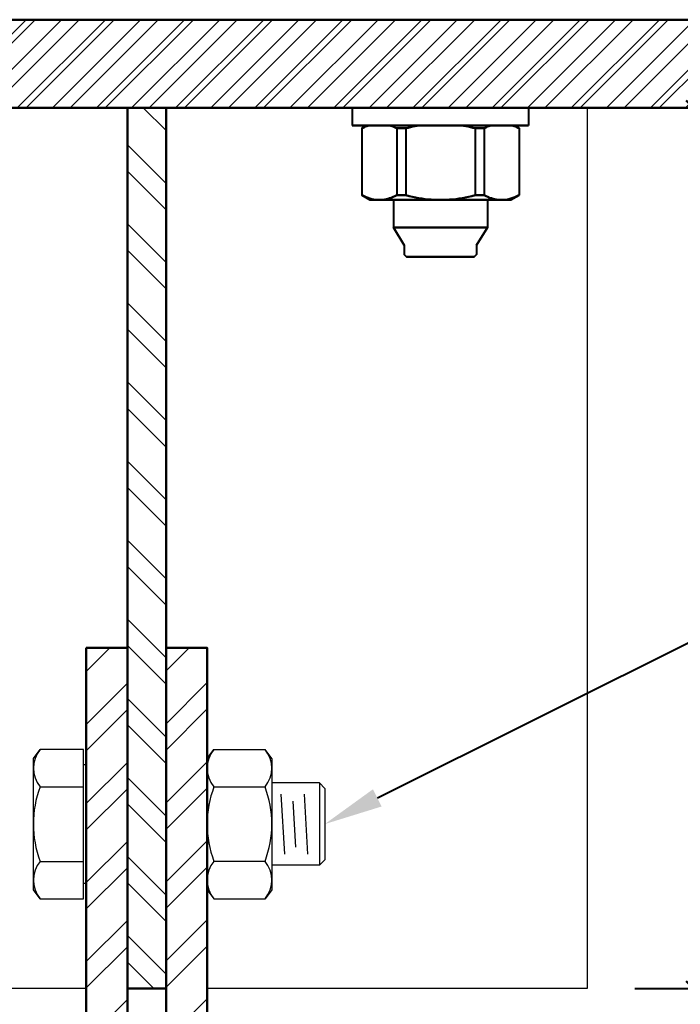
# Model space of a CAD drawing. Header units: millimetres. Extents: x 1415 to 3549, y 2194 to 4677.
# Drawn here: x 1797.3447 to 1797.4572, y 2313.1534 to 2313.3211 of the extents above; entities that cross this region are included whole.
import ezdxf
from ezdxf import colors
from ezdxf.entities.mleader import LeaderData, LeaderLine
from ezdxf.math import Vec2, Vec3

# ---------------------------------------------------------------- set-up
doc = ezdxf.new("R2010")
doc.units = ezdxf.units.MM
doc.linetypes.add('phl_thick', pattern=[0])
doc.layers.get('0').update_dxf_attribs({"plot": 0})
for name, color, linetype, lineweight in [('bulloni', 170, 'Continuous', 15), ('Layer3', 7, 'Continuous', 15), ('Layer4', 7, 'Continuous', 15), ('quote', 252, 'Continuous', 5), ('Setti', 5, 'Continuous', 30), ('sezionato particolari', 7, 'Continuous', 30)]:
    doc.layers.add(name, color=color, linetype=linetype, lineweight=lineweight)
doc.layers.add('projection', color=7, linetype='Continuous')
doc.styles.get("Standard").update_dxf_attribs({"font": 'arial.ttf'})
doc.dimstyles.new('quote acciaio', dxfattribs={"dimtxt": 0.01, "dimasz": 0.0025, "dimexe": 0, "dimexo": 0, "dimgap": 0.005, "dimtad": 2, "dimdec": 0, "dimlfac": 1000, "dimzin": 0, "dimdsep": 46, "dimtxsty": 'Standard', "dimblk": 'ARCHTICK', "dimcen": 0, "dimclre": 252, "dimadec": 0, "dimazin": 0, "dimtfac": 1, "dimtdec": 0, "dimtofl": 0, "dimtmove": 0, "dimatfit": 3, "dimfxl": 0.01, "dimfxlon": 1, "dimtolj": 1, "dimtzin": 0, "dimarcsym": 0})

# ---------------------------------------------------------------- blocks, each defined once
blk = doc.blocks.new('testa M-14')
at = {"layer": 'bulloni'}
blk.add_line((1771.516102168035, 2322.787570170659), (1771.508712201368, 2322.787570170659), dxfattribs=at)
blk.add_lwpolyline([(1771.516102168037, 2322.800271876576, -0.1813457193843382), (1771.516102168034, 2322.78757017066, -0.3626914393052196), (1771.516102168035, 2322.781219317698), (1771.517253868035, 2322.782737690286), (1771.517253868035, 2322.805104356954), (1771.516102168035, 2322.806622729543, -0.3626914393052196), (1771.516102168034, 2322.80027187658), (1771.508712201368, 2322.800271876582)], format="xyb", dxfattribs=at)
for points in [[(1771.516102168035, 2322.781219317698), (1771.508712201368, 2322.781219317698), (1771.508712201368, 2322.806622729543), (1771.516102168035, 2322.806622729543)], [(1771.508712201368, 2322.783837690287), (1771.508253868035, 2322.783837690287), (1771.508253868035, 2322.804004356953)], [(1771.508253868035, 2322.804004356953), (1771.508712201368, 2322.804004356953)], [(1771.508253868035, 2322.80142102362), (1771.508253868035, 2322.786421023619)]]:
    blk.add_lwpolyline(points, dxfattribs=at)
blk = doc.blocks.new('_ArchTick')
at = {"color": 0, "linetype": 'ByBlock', "const_width": 0.15}
blk.add_lwpolyline([(-0.5, -0.5), (0.5, 0.5)], dxfattribs=at)
blk = doc.blocks.new('*D1360')
at = {"layer": 'Defpoints', "color": 0, "transparency": 16777216}
for p in [(1797.291355961101, 2313.306052851617), (1797.459426004314, 2313.306052851617), (1797.291355961101, 2313.15605285161)]:
    blk.add_point(p, dxfattribs=at)
at = {"layer": 'quote', "color": 252, "lineweight": -2, "transparency": 16777216}
for p, q in [((1797.449426004314, 2313.306052851617), (1797.459426004314, 2313.306052851617)), ((1797.449426004314, 2313.15605285161), (1797.459426004314, 2313.15605285161))]:
    blk.add_line(p, q, dxfattribs=at)
at = {"layer": 'quote', "color": 0, "linetype": 'Continuous', "lineweight": -2, "transparency": 16777216}
blk.add_line((1797.459426004314, 2313.15605285161), (1797.459426004314, 2313.306052851617), dxfattribs=at)
at = {"layer": 'quote', "color": 0, "lineweight": -2, "transparency": 16777216, "xscale": 0.0025, "yscale": 0.0025, "zscale": 0.0025}
for p, rotation in [((1797.459426004314, 2313.306052851617), 90), ((1797.459426004314, 2313.15605285161), 270)]:
    blk.add_blockref('_ArchTick', p, dxfattribs=dict(at, rotation=rotation))
at = {"layer": 'quote', "color": 0, "transparency": 16777216, "insert": (1797.469531734192, 2313.231052851613), "char_height": 0.01, "attachment_point": 5, "rotation": 90}
blk.add_mtext('\\A1;150', dxfattribs=at)

msp = doc.modelspace()

# ---------------------------------------------------------------- hatches: boundary and pattern name
at = {"layer": 'quote', "transparency": 33554687}
h = msp.add_hatch(dxfattribs=at)
h.set_pattern_fill('ANSI32', color=256, scale=0.001)
h.set_pattern_definition([(45, (6.210779454208478, -0.345204885140447), (-0.006735192090801866, 0.006735192090801866), []), (45, (6.215269584208478, -0.345204885140447), (-0.006735192090801866, 0.006735192090801866), [])])
h.paths.add_polyline_path([(1797.395183045886, 2313.306052851616), (1797.395186218611, 2313.321052851616), (1797.466355961107, 2313.321052851617), (1797.466355961107, 2313.306052851617)])
h.paths.add_polyline_path([(1797.395186218611, 2313.321052851616), (1797.395183045886, 2313.306052851616), (1797.266355961107, 2313.306052851616), (1797.266355961107, 2313.321052851616)])
h = msp.add_hatch(dxfattribs=at)
h.set_pattern_fill('ANSI32', color=256, scale=0.001, angle=-1.272221872585407e-14)
h.set_pattern_definition([(44.99999999999999, (8.198402924828315, -0.345204885138628), (-0.006735192090801865, 0.006735192090801867), []), (44.99999999999999, (8.20289305482811, -0.345204885138628), (-0.006735192090801865, 0.006735192090801867), [])])
h.paths.add_polyline_path([(1797.337528876328, 2313.306052851616), (1797.337525703603, 2313.321052851616), (1797.266355961107, 2313.321052851616), (1797.266355961107, 2313.306052851616)])
h.paths.add_polyline_path([(1797.337525703603, 2313.321052851616), (1797.337528876328, 2313.306052851616), (1797.466355961107, 2313.306052851616), (1797.466355961107, 2313.321052851616)])
h = msp.add_hatch(dxfattribs=at)
h.set_pattern_fill('ANSI32', color=256, scale=0.001, angle=-90.00000000000001)
h.set_pattern_definition([(314.9999999999999, (8.198402924828315, -0.345204885138628), (0.006735192090801868, 0.006735192090801864), []), (314.9999999999999, (8.198402924828315, -0.34969501513865), (0.006735192090801868, 0.006735192090801864), [])])
h.paths.add_polyline_path([(1797.369648467258, 2313.057531575364), (1797.363063454941, 2313.057531575364), (1797.363063454941, 2313.152052851612), (1797.369648467258, 2313.152052851612)])
h.paths.add_polyline_path([(1797.369648467258, 2313.306052851616), (1797.363063454941, 2313.306052851616), (1797.363063454941, 2313.156052851612), (1797.369648467258, 2313.156052851612)])
h = msp.add_hatch(dxfattribs=at)
h.set_pattern_fill('ANSI32', color=256, scale=0.001, angle=-2.544443745170813e-14)
h.set_pattern_definition([(44.99999999999994, (8.198402924828315, -0.345204885138628), (-0.006735192090801864, 0.006735192090801869), []), (44.99999999999994, (8.20289305482811, -0.345204885138628), (-0.006735192090801864, 0.006735192090801869), [])])
h.paths.add_polyline_path([(1797.376648467258, 2313.214086184945), (1797.369648467258, 2313.214086184945), (1797.369648467258, 2313.094019518278), (1797.376648467258, 2313.094019518279)])
h.paths.add_polyline_path([(1797.356063454942, 2313.093991426345), (1797.363063454941, 2313.093991426345), (1797.363063454941, 2313.152024759679), (1797.363063454941, 2313.214058093012), (1797.356063454942, 2313.214058093012)])

# ---------------------------------------------------------------- linework, layer by layer
at = {"layer": 'bulloni'}
for p, q in [((1797.376648467258, 2313.195236184945), (1797.377800167259, 2313.196754557533)), ((1797.377800167259, 2313.196754557533), (1797.386496767258, 2313.196754557533)), ((1797.387648467259, 2313.195236184945), (1797.386496767258, 2313.196754557533)), ((1797.387648467259, 2313.195236184945), (1797.387648467259, 2313.172869518278)), ((1797.395752911677, 2313.191052851611), (1797.387648467259, 2313.191052851611)), ((1797.395752911677, 2313.191052851611), (1797.396669578343, 2313.190136184945)), ((1797.395752911677, 2313.191052851611), (1797.395752911677, 2313.177052851611)), ((1797.377800167259, 2313.190403704572), (1797.386496767258, 2313.190403704572)), ((1797.389843267605, 2313.178945708754), (1797.389271976332, 2313.189159994468)), ((1797.393771839033, 2313.178945708754), (1797.39320054776, 2313.189159994468)), ((1797.396669578343, 2313.190136184945), (1797.396669578343, 2313.177969518278)), ((1797.391741635096, 2313.180124280183), (1797.39130218027, 2313.18798142304)), ((1797.386496767258, 2313.17770199865), (1797.377800167259, 2313.17770199865)), ((1797.396669578343, 2313.177969518278), (1797.395752911677, 2313.177052851611)), ((1797.395752911677, 2313.177052851611), (1797.387648467259, 2313.177052851611)), ((1797.376648467258, 2313.172869518278), (1797.377800167259, 2313.171351145689)), ((1797.387648467259, 2313.172869518278), (1797.386496767258, 2313.171351145689)), ((1797.377800167259, 2313.171351145689), (1797.386496767258, 2313.171351145689))]:
    msp.add_line(p, q, dxfattribs=at)
for centre, radius, start, end in [((1797.381601904015, 2313.193579131053), 0.004953436755810692, 140.1294504376066, 219.8705495623933), ((1797.382695030502, 2313.193579131053), 0.004953436755810826, 320.1294504376067, 39.87054956239336), ((1797.394734664281, 2313.184052851611), 0.01808619702323973, 159.4427191372617, 200.5572808627383), ((1797.369562270235, 2313.184052851611), 0.01808619702323973, 339.4427191372616, 20.55728086273835), ((1797.381601904015, 2313.17452657217), 0.004953436755810692, 140.1294504376066, 219.8705495623933), ((1797.382695030502, 2313.17452657217), 0.004953436755810826, 320.1294504376067, 39.87054956239336)]:
    msp.add_arc(centre, radius, start, end, dxfattribs=at)
at = {"layer": 'Layer3'}
msp.add_line((1797.266355961107, 2313.321052851616), (1797.466355961107, 2313.321052851616), dxfattribs=at)
at = {"layer": 'Layer4'}
for points in [[(1797.356063454942, 2313.156052851612), (1797.2913559611, 2313.156052851609), (1797.2913559611, 2313.306052851616)], [(1797.441355961099, 2313.306052851616), (1797.441355961099, 2313.156052851616), (1797.376648467258, 2313.156052851612)]]:
    msp.add_lwpolyline(points, dxfattribs=at)
at = {"layer": 'projection', "color": 7, "linetype": 'phl_thick'}
for p, q in [((1797.431355961107, 2313.306052851617), (1797.401355961107, 2313.306052851616)), ((1797.401355961107, 2313.306052851616), (1797.401355961107, 2313.303052851616)), ((1797.401355961107, 2313.306052851616), (1797.431355961107, 2313.306052851616)), ((1797.401355961107, 2313.306052851616), (1797.401355961107, 2313.303052851616)), ((1797.431355961107, 2313.306052851617), (1797.431355961107, 2313.303052851617)), ((1797.431355961107, 2313.306052851616), (1797.431355961107, 2313.303052851616)), ((1797.431355961107, 2313.303052851617), (1797.401355961107, 2313.303052851616)), ((1797.401355961107, 2313.303052851616), (1797.431355961107, 2313.303052851616)), ((1797.403836346107, 2313.303052851617), (1797.402980961107, 2313.302558994617)), ((1797.402980961107, 2313.302558994616), (1797.403836346106, 2313.303052851616)), ((1797.404178946107, 2313.303052851617), (1797.403990146107, 2313.302987702617)), ((1797.404178946107, 2313.303052851617), (1797.403990146107, 2313.302987702617)), ((1797.403990146107, 2313.302987702617), (1797.404178946107, 2313.303052851616)), ((1797.403990146107, 2313.302987702617), (1797.404178946107, 2313.303052851616)), ((1797.407937166107, 2313.302987702617), (1797.407748367107, 2313.303052851617)), ((1797.407937166107, 2313.302987702617), (1797.407748367107, 2313.303052851617)), ((1797.407748367107, 2313.303052851616), (1797.407937166107, 2313.302987702617)), ((1797.407748367107, 2313.303052851616), (1797.407937166107, 2313.302987702617)), ((1797.412786540107, 2313.303052851617), (1797.412408940107, 2313.302987702617)), ((1797.412786540107, 2313.303052851617), (1797.412408940107, 2313.302987702617)), ((1797.412408940107, 2313.302987702617), (1797.412786540106, 2313.303052851616)), ((1797.412408940107, 2313.302987702617), (1797.412786540106, 2313.303052851616)), ((1797.420302982107, 2313.302987702617), (1797.419925382107, 2313.303052851617)), ((1797.420302982107, 2313.302987702617), (1797.419925382107, 2313.303052851617)), ((1797.419925382107, 2313.303052851616), (1797.420302982107, 2313.302987702617)), ((1797.419925382107, 2313.303052851616), (1797.420302982107, 2313.302987702617)), ((1797.424963555107, 2313.303052851617), (1797.424774756107, 2313.302987702617)), ((1797.424963555107, 2313.303052851617), (1797.424774756107, 2313.302987702617)), ((1797.424774756107, 2313.302987702617), (1797.424963555106, 2313.303052851616)), ((1797.424774756107, 2313.302987702617), (1797.424963555106, 2313.303052851616)), ((1797.428721776107, 2313.302987702617), (1797.428532976107, 2313.303052851617)), ((1797.428721776107, 2313.302987702617), (1797.428532976107, 2313.303052851617)), ((1797.428532976106, 2313.303052851616), (1797.428721776107, 2313.302987702617)), ((1797.428532976106, 2313.303052851616), (1797.428721776107, 2313.302987702617)), ((1797.429730961107, 2313.302558994617), (1797.428875576107, 2313.303052851617)), ((1797.428875576107, 2313.303052851616), (1797.429730961107, 2313.302558994616)), ((1797.403010242107, 2313.302558994617), (1797.402980961107, 2313.302558994617)), ((1797.403010242107, 2313.302558994617), (1797.402980961107, 2313.302558994617)), ((1797.402980961107, 2313.302558994617), (1797.402980961107, 2313.291146708616)), ((1797.402980961107, 2313.302558994616), (1797.403010242107, 2313.302558994616)), ((1797.402980961107, 2313.302558994616), (1797.403010242107, 2313.302558994616)), ((1797.402980961107, 2313.302558994616), (1797.402980961107, 2313.291146708616)), ((1797.403211948107, 2313.302658990617), (1797.403010242107, 2313.302558994617)), ((1797.403211948107, 2313.302658990617), (1797.403010242107, 2313.302558994617)), ((1797.403010242107, 2313.302558994616), (1797.403211948107, 2313.302658990616)), ((1797.403010242107, 2313.302558994616), (1797.403211948107, 2313.302658990616)), ((1797.403410500107, 2313.302751680616), (1797.403211948107, 2313.302658990617)), ((1797.403410500107, 2313.302751680616), (1797.403211948107, 2313.302658990617)), ((1797.403211948107, 2313.302658990616), (1797.403410500107, 2313.302751680616)), ((1797.403211948107, 2313.302658990616), (1797.403410500107, 2313.302751680616)), ((1797.403606195107, 2313.302837254616), (1797.403410500107, 2313.302751680616)), ((1797.403606195107, 2313.302837254616), (1797.403410500107, 2313.302751680616)), ((1797.403410500107, 2313.302751680616), (1797.403606195107, 2313.302837254616)), ((1797.403410500107, 2313.302751680616), (1797.403606195107, 2313.302837254616)), ((1797.403799318107, 2313.302915879617), (1797.403606195107, 2313.302837254616)), ((1797.403799318107, 2313.302915879617), (1797.403606195107, 2313.302837254616)), ((1797.403606195107, 2313.302837254616), (1797.403799318107, 2313.302915879616)), ((1797.403606195107, 2313.302837254616), (1797.403799318107, 2313.302915879616)), ((1797.403990146107, 2313.302987702617), (1797.403799318107, 2313.302915879617)), ((1797.403990146107, 2313.302987702617), (1797.403799318107, 2313.302915879617)), ((1797.403799318107, 2313.302915879616), (1797.403990146107, 2313.302987702617)), ((1797.403799318107, 2313.302915879616), (1797.403990146107, 2313.302987702617)), ((1797.408127995107, 2313.302915879617), (1797.407937166107, 2313.302987702617)), ((1797.408127995107, 2313.302915879617), (1797.407937166107, 2313.302987702617)), ((1797.407937166107, 2313.302987702617), (1797.408127995106, 2313.302915879616)), ((1797.407937166107, 2313.302987702617), (1797.408127995106, 2313.302915879616)), ((1797.408321118107, 2313.302837254616), (1797.408127995107, 2313.302915879617)), ((1797.408321118107, 2313.302837254616), (1797.408127995107, 2313.302915879617)), ((1797.408127995106, 2313.302915879616), (1797.408321118106, 2313.302837254616)), ((1797.408127995106, 2313.302915879616), (1797.408321118106, 2313.302837254616)), ((1797.408516812107, 2313.302751680616), (1797.408321118107, 2313.302837254616)), ((1797.408516812107, 2313.302751680616), (1797.408321118107, 2313.302837254616)), ((1797.408321118106, 2313.302837254616), (1797.408516812107, 2313.302751680616)), ((1797.408321118106, 2313.302837254616), (1797.408516812107, 2313.302751680616)), ((1797.408715365107, 2313.302658990617), (1797.408516812107, 2313.302751680616)), ((1797.408715365107, 2313.302658990617), (1797.408516812107, 2313.302751680616)), ((1797.408516812107, 2313.302751680616), (1797.408715365107, 2313.302658990616)), ((1797.408516812107, 2313.302751680616), (1797.408715365107, 2313.302658990616)), ((1797.408917071107, 2313.302558994617), (1797.408715365107, 2313.302658990617)), ((1797.408917071107, 2313.302558994617), (1797.408715365107, 2313.302658990617)), ((1797.408715365107, 2313.302658990616), (1797.408917071107, 2313.302558994616)), ((1797.408715365107, 2313.302658990616), (1797.408917071107, 2313.302558994616)), ((1797.410449132107, 2313.302558994617), (1797.408917071107, 2313.302558994617)), ((1797.410449132107, 2313.302558994617), (1797.408917071107, 2313.302558994617)), ((1797.408917071107, 2313.302558994617), (1797.408917071107, 2313.291146708616)), ((1797.408917071107, 2313.302558994617), (1797.408917071107, 2313.291146708616)), ((1797.408917071107, 2313.302558994616), (1797.410449132106, 2313.302558994616)), ((1797.408917071107, 2313.302558994616), (1797.410449132106, 2313.302558994616)), ((1797.408917071107, 2313.302558994616), (1797.408917071107, 2313.291146708616)), ((1797.408917071107, 2313.302558994616), (1797.408917071107, 2313.291146708616)), ((1797.410852544107, 2313.302658990617), (1797.410449132107, 2313.302558994617)), ((1797.410852544107, 2313.302658990617), (1797.410449132107, 2313.302558994617)), ((1797.410449132106, 2313.302558994616), (1797.410852544107, 2313.302658990616)), ((1797.410449132106, 2313.302558994616), (1797.410852544107, 2313.302658990616)), ((1797.410449132107, 2313.302558994617), (1797.410449132107, 2313.291146708616)), ((1797.410449132107, 2313.302558994617), (1797.410449132107, 2313.291146708616)), ((1797.410449132106, 2313.302558994616), (1797.410449132106, 2313.291146708616)), ((1797.410449132106, 2313.302558994616), (1797.410449132106, 2313.291146708616)), ((1797.411249649107, 2313.302751680616), (1797.410852544107, 2313.302658990617)), ((1797.411249649107, 2313.302751680616), (1797.410852544107, 2313.302658990617)), ((1797.410852544107, 2313.302658990616), (1797.411249649107, 2313.302751680616)), ((1797.410852544107, 2313.302658990616), (1797.411249649107, 2313.302751680616)), ((1797.411641039107, 2313.302837254616), (1797.411249649107, 2313.302751680616)), ((1797.411641039107, 2313.302837254616), (1797.411249649107, 2313.302751680616)), ((1797.411249649107, 2313.302751680616), (1797.411641039107, 2313.302837254616)), ((1797.411249649107, 2313.302751680616), (1797.411641039107, 2313.302837254616)), ((1797.412027285107, 2313.302915879617), (1797.411641039107, 2313.302837254616)), ((1797.412027285107, 2313.302915879617), (1797.411641039107, 2313.302837254616)), ((1797.411641039107, 2313.302837254616), (1797.412027285106, 2313.302915879616)), ((1797.411641039107, 2313.302837254616), (1797.412027285106, 2313.302915879616)), ((1797.412408940107, 2313.302987702617), (1797.412027285107, 2313.302915879617)), ((1797.412408940107, 2313.302987702617), (1797.412027285107, 2313.302915879617)), ((1797.412027285106, 2313.302915879616), (1797.412408940107, 2313.302987702617)), ((1797.412027285106, 2313.302915879616), (1797.412408940107, 2313.302987702617)), ((1797.420684637107, 2313.302915879617), (1797.420302982107, 2313.302987702617)), ((1797.420684637107, 2313.302915879617), (1797.420302982107, 2313.302987702617)), ((1797.420302982107, 2313.302987702617), (1797.420684637107, 2313.302915879616)), ((1797.420302982107, 2313.302987702617), (1797.420684637107, 2313.302915879616)), ((1797.421070883107, 2313.302837254616), (1797.420684637107, 2313.302915879617)), ((1797.421070883107, 2313.302837254616), (1797.420684637107, 2313.302915879617)), ((1797.420684637107, 2313.302915879616), (1797.421070883106, 2313.302837254616)), ((1797.420684637107, 2313.302915879616), (1797.421070883106, 2313.302837254616)), ((1797.421462273107, 2313.302751680616), (1797.421070883107, 2313.302837254616)), ((1797.421462273107, 2313.302751680616), (1797.421070883107, 2313.302837254616)), ((1797.421070883106, 2313.302837254616), (1797.421462273106, 2313.302751680616)), ((1797.421070883106, 2313.302837254616), (1797.421462273106, 2313.302751680616)), ((1797.421859378107, 2313.302658990617), (1797.421462273107, 2313.302751680616)), ((1797.421859378107, 2313.302658990617), (1797.421462273107, 2313.302751680616)), ((1797.421462273106, 2313.302751680616), (1797.421859378107, 2313.302658990616)), ((1797.421462273106, 2313.302751680616), (1797.421859378107, 2313.302658990616)), ((1797.422262790107, 2313.302558994617), (1797.421859378107, 2313.302658990617)), ((1797.422262790107, 2313.302558994617), (1797.421859378107, 2313.302658990617)), ((1797.421859378107, 2313.302658990616), (1797.422262790107, 2313.302558994616)), ((1797.421859378107, 2313.302658990616), (1797.422262790107, 2313.302558994616)), ((1797.423794851107, 2313.302558994617), (1797.422262790107, 2313.302558994617)), ((1797.423794851107, 2313.302558994617), (1797.422262790107, 2313.302558994617)), ((1797.422262790107, 2313.302558994617), (1797.422262790107, 2313.291146708616)), ((1797.422262790107, 2313.302558994617), (1797.422262790107, 2313.291146708616)), ((1797.422262790107, 2313.302558994616), (1797.423794851107, 2313.302558994616)), ((1797.422262790107, 2313.302558994616), (1797.423794851107, 2313.302558994616)), ((1797.422262790107, 2313.302558994616), (1797.422262790107, 2313.291146708616)), ((1797.422262790107, 2313.302558994616), (1797.422262790107, 2313.291146708616)), ((1797.423996557107, 2313.302658990617), (1797.423794851107, 2313.302558994617)), ((1797.423996557107, 2313.302658990617), (1797.423794851107, 2313.302558994617)), ((1797.423794851107, 2313.302558994616), (1797.423996557106, 2313.302658990616)), ((1797.423794851107, 2313.302558994616), (1797.423996557106, 2313.302658990616)), ((1797.423794851107, 2313.302558994617), (1797.423794851107, 2313.291146708616)), ((1797.423794851107, 2313.302558994617), (1797.423794851107, 2313.291146708616)), ((1797.423794851107, 2313.302558994616), (1797.423794851107, 2313.291146708616)), ((1797.423794851107, 2313.302558994616), (1797.423794851107, 2313.291146708616)), ((1797.424195110107, 2313.302751680616), (1797.423996557107, 2313.302658990617)), ((1797.424195110107, 2313.302751680616), (1797.423996557107, 2313.302658990617)), ((1797.423996557106, 2313.302658990616), (1797.424195110107, 2313.302751680616)), ((1797.423996557106, 2313.302658990616), (1797.424195110107, 2313.302751680616)), ((1797.424390804107, 2313.302837254616), (1797.424195110107, 2313.302751680616)), ((1797.424390804107, 2313.302837254616), (1797.424195110107, 2313.302751680616)), ((1797.424195110107, 2313.302751680616), (1797.424390804107, 2313.302837254616)), ((1797.424195110107, 2313.302751680616), (1797.424390804107, 2313.302837254616)), ((1797.424583927107, 2313.302915879617), (1797.424390804107, 2313.302837254616)), ((1797.424583927107, 2313.302915879617), (1797.424390804107, 2313.302837254616)), ((1797.424390804107, 2313.302837254616), (1797.424583927107, 2313.302915879616)), ((1797.424390804107, 2313.302837254616), (1797.424583927107, 2313.302915879616)), ((1797.424774756107, 2313.302987702617), (1797.424583927107, 2313.302915879617)), ((1797.424774756107, 2313.302987702617), (1797.424583927107, 2313.302915879617)), ((1797.424583927107, 2313.302915879616), (1797.424774756107, 2313.302987702617)), ((1797.424583927107, 2313.302915879616), (1797.424774756107, 2313.302987702617)), ((1797.428912604107, 2313.302915879617), (1797.428721776107, 2313.302987702617)), ((1797.428912604107, 2313.302915879617), (1797.428721776107, 2313.302987702617)), ((1797.428721776107, 2313.302987702617), (1797.428912604107, 2313.302915879616)), ((1797.428721776107, 2313.302987702617), (1797.428912604107, 2313.302915879616)), ((1797.429105727107, 2313.302837254616), (1797.428912604107, 2313.302915879617)), ((1797.429105727107, 2313.302837254616), (1797.428912604107, 2313.302915879617)), ((1797.428912604107, 2313.302915879616), (1797.429105727107, 2313.302837254616)), ((1797.428912604107, 2313.302915879616), (1797.429105727107, 2313.302837254616)), ((1797.429301422107, 2313.302751680616), (1797.429105727107, 2313.302837254616)), ((1797.429301422107, 2313.302751680616), (1797.429105727107, 2313.302837254616)), ((1797.429105727107, 2313.302837254616), (1797.429301422107, 2313.302751680616)), ((1797.429105727107, 2313.302837254616), (1797.429301422107, 2313.302751680616)), ((1797.429499974107, 2313.302658990617), (1797.429301422107, 2313.302751680616)), ((1797.429499974107, 2313.302658990617), (1797.429301422107, 2313.302751680616)), ((1797.429301422107, 2313.302751680616), (1797.429499974106, 2313.302658990616)), ((1797.429301422107, 2313.302751680616), (1797.429499974106, 2313.302658990616)), ((1797.429701680107, 2313.302558994617), (1797.429499974107, 2313.302658990617)), ((1797.429701680107, 2313.302558994617), (1797.429499974107, 2313.302658990617)), ((1797.429499974106, 2313.302658990616), (1797.429701680107, 2313.302558994616)), ((1797.429499974106, 2313.302658990616), (1797.429701680107, 2313.302558994616)), ((1797.429730961107, 2313.302558994617), (1797.429701680107, 2313.302558994617)), ((1797.429730961107, 2313.302558994617), (1797.429701680107, 2313.302558994617)), ((1797.429701680107, 2313.302558994616), (1797.429730961107, 2313.302558994616)), ((1797.429701680107, 2313.302558994616), (1797.429730961107, 2313.302558994616)), ((1797.429730961107, 2313.302558994617), (1797.429730961107, 2313.291146708616)), ((1797.429730961107, 2313.302558994616), (1797.429730961107, 2313.291146708616)), ((1797.403010242107, 2313.291146708616), (1797.402980961107, 2313.291146708616)), ((1797.403010242107, 2313.291146708616), (1797.402980961107, 2313.291146708616)), ((1797.404355961107, 2313.290352851617), (1797.402980961107, 2313.291146708616)), ((1797.402980961107, 2313.291146708616), (1797.403010242107, 2313.291146708616)), ((1797.402980961107, 2313.291146708616), (1797.403010242107, 2313.291146708616)), ((1797.402980961107, 2313.291146708616), (1797.404355961107, 2313.290352851616)), ((1797.403360934107, 2313.290976615617), (1797.403010242107, 2313.291146708616)), ((1797.403360934107, 2313.290976615617), (1797.403010242107, 2313.291146708616)), ((1797.403010242107, 2313.291146708616), (1797.403360934106, 2313.290976615616)), ((1797.403010242107, 2313.291146708616), (1797.403360934106, 2313.290976615616)), ((1797.403702656107, 2313.290828441617), (1797.403360934107, 2313.290976615617)), ((1797.403702656107, 2313.290828441617), (1797.403360934107, 2313.290976615617)), ((1797.403360934106, 2313.290976615616), (1797.403702656107, 2313.290828441616)), ((1797.403360934106, 2313.290976615616), (1797.403702656107, 2313.290828441616)), ((1797.404036931107, 2313.290701302617), (1797.403702656107, 2313.290828441617)), ((1797.404036931107, 2313.290701302617), (1797.403702656107, 2313.290828441617)), ((1797.403702656107, 2313.290828441616), (1797.404036931106, 2313.290701302616)), ((1797.403702656107, 2313.290828441616), (1797.404036931106, 2313.290701302616)), ((1797.404365200107, 2313.290594498616), (1797.404036931107, 2313.290701302617)), ((1797.404365200107, 2313.290594498616), (1797.404036931107, 2313.290701302617)), ((1797.404036931106, 2313.290701302616), (1797.404365200107, 2313.290594498616)), ((1797.404036931106, 2313.290701302616), (1797.404365200107, 2313.290594498616)), ((1797.428355961107, 2313.290352851617), (1797.404355961107, 2313.290352851617)), ((1797.404355961107, 2313.290352851616), (1797.428355961107, 2313.290352851616)), ((1797.404688843107, 2313.290507505616), (1797.404365200107, 2313.290594498616)), ((1797.404688843107, 2313.290507505616), (1797.404365200107, 2313.290594498616)), ((1797.404365200107, 2313.290594498616), (1797.404688843107, 2313.290507505616)), ((1797.404365200107, 2313.290594498616), (1797.404688843107, 2313.290507505616)), ((1797.405009196107, 2313.290439964616), (1797.404688843107, 2313.290507505616)), ((1797.405009196107, 2313.290439964616), (1797.404688843107, 2313.290507505616)), ((1797.404688843107, 2313.290507505616), (1797.405009196107, 2313.290439964616)), ((1797.404688843107, 2313.290507505616), (1797.405009196107, 2313.290439964616)), ((1797.405327576107, 2313.290391674617), (1797.405009196107, 2313.290439964616)), ((1797.405327576107, 2313.290391674617), (1797.405009196107, 2313.290439964616)), ((1797.405009196107, 2313.290439964616), (1797.405327576107, 2313.290391674616)), ((1797.405009196107, 2313.290439964616), (1797.405327576107, 2313.290391674616)), ((1797.405645289107, 2313.290362598617), (1797.405327576107, 2313.290391674617)), ((1797.405645289107, 2313.290362598617), (1797.405327576107, 2313.290391674617)), ((1797.405327576107, 2313.290391674616), (1797.405645289107, 2313.290362598616)), ((1797.405327576107, 2313.290391674616), (1797.405645289107, 2313.290362598616)), ((1797.405963657107, 2313.290352851617), (1797.405645289107, 2313.290362598617)), ((1797.405963657107, 2313.290352851617), (1797.405645289107, 2313.290362598617)), ((1797.405645289107, 2313.290362598616), (1797.405963657107, 2313.290352851616)), ((1797.405645289107, 2313.290362598616), (1797.405963657107, 2313.290352851616)), ((1797.406250239107, 2313.290360750616), (1797.405963657107, 2313.290352851617)), ((1797.406250239107, 2313.290360750616), (1797.405963657107, 2313.290352851617)), ((1797.405963657107, 2313.290352851616), (1797.406250239107, 2313.290360750616)), ((1797.405963657107, 2313.290352851616), (1797.406250239107, 2313.290360750616)), ((1797.406536183107, 2313.290384321617), (1797.406250239107, 2313.290360750616)), ((1797.406536183107, 2313.290384321617), (1797.406250239107, 2313.290360750616)), ((1797.406250239107, 2313.290360750616), (1797.406536183107, 2313.290384321616)), ((1797.406250239107, 2313.290360750616), (1797.406536183107, 2313.290384321616)), ((1797.406822454107, 2313.290423460617), (1797.406536183107, 2313.290384321617)), ((1797.406822454107, 2313.290423460617), (1797.406536183107, 2313.290384321617)), ((1797.406536183107, 2313.290384321616), (1797.406822454107, 2313.290423460616)), ((1797.406536183107, 2313.290384321616), (1797.406822454107, 2313.290423460616)), ((1797.407110007107, 2313.290478169617), (1797.406822454107, 2313.290423460617)), ((1797.407110007107, 2313.290478169617), (1797.406822454107, 2313.290423460617)), ((1797.406822454107, 2313.290423460616), (1797.407110007106, 2313.290478169616)), ((1797.406822454107, 2313.290423460616), (1797.407110007106, 2313.290478169616)), ((1797.407399797107, 2313.290548551617), (1797.407110007107, 2313.290478169617)), ((1797.407399797107, 2313.290548551617), (1797.407110007107, 2313.290478169617)), ((1797.407110007106, 2313.290478169616), (1797.407399797107, 2313.290548551616)), ((1797.407110007106, 2313.290478169616), (1797.407399797107, 2313.290548551616)), ((1797.407692788107, 2313.290634816617), (1797.407399797107, 2313.290548551617)), ((1797.407692788107, 2313.290634816617), (1797.407399797107, 2313.290548551617)), ((1797.407399797107, 2313.290548551616), (1797.407692788106, 2313.290634816616)), ((1797.407399797107, 2313.290548551616), (1797.407692788106, 2313.290634816616)), ((1797.407989968107, 2313.290737280617), (1797.407692788107, 2313.290634816617)), ((1797.407989968107, 2313.290737280617), (1797.407692788107, 2313.290634816617)), ((1797.407692788106, 2313.290634816616), (1797.407989968107, 2313.290737280616)), ((1797.407692788106, 2313.290634816616), (1797.407989968107, 2313.290737280616)), ((1797.408292358107, 2313.290856368616), (1797.407989968107, 2313.290737280617)), ((1797.408292358107, 2313.290856368616), (1797.407989968107, 2313.290737280617)), ((1797.407989968107, 2313.290737280616), (1797.408292358107, 2313.290856368616)), ((1797.407989968107, 2313.290737280616), (1797.408292358107, 2313.290856368616)), ((1797.408601018107, 2313.290992622617), (1797.408292358107, 2313.290856368616)), ((1797.408601018107, 2313.290992622617), (1797.408292358107, 2313.290856368616)), ((1797.408292358107, 2313.290856368616), (1797.408601018107, 2313.290992622616)), ((1797.408292358107, 2313.290856368616), (1797.408601018107, 2313.290992622616)), ((1797.408355961107, 2313.290352845617), (1797.408355961107, 2313.285683939617)), ((1797.408355961107, 2313.290352845616), (1797.408355961107, 2313.285683939616)), ((1797.408917071107, 2313.291146708616), (1797.408601018107, 2313.290992622617)), ((1797.408917071107, 2313.291146708616), (1797.408601018107, 2313.290992622617)), ((1797.408601018107, 2313.290992622616), (1797.408917071107, 2313.291146708616)), ((1797.408601018107, 2313.290992622616), (1797.408917071107, 2313.291146708616)), ((1797.410449132107, 2313.291146708616), (1797.408917071107, 2313.291146708616)), ((1797.410449132107, 2313.291146708616), (1797.408917071107, 2313.291146708616)), ((1797.408917071107, 2313.291146708616), (1797.410449132106, 2313.291146708616)), ((1797.408917071107, 2313.291146708616), (1797.410449132106, 2313.291146708616)), ((1797.411024419107, 2313.291005882617), (1797.410449132107, 2313.291146708616)), ((1797.411024419107, 2313.291005882617), (1797.410449132107, 2313.291146708616)), ((1797.410449132106, 2313.291146708616), (1797.411024419107, 2313.291005882616)), ((1797.410449132106, 2313.291146708616), (1797.411024419107, 2313.291005882616)), ((1797.411587316107, 2313.290879847617), (1797.411024419107, 2313.291005882617)), ((1797.411587316107, 2313.290879847617), (1797.411024419107, 2313.291005882617)), ((1797.411024419107, 2313.291005882616), (1797.411587316107, 2313.290879847616)), ((1797.411024419107, 2313.291005882616), (1797.411587316107, 2313.290879847616)), ((1797.412139517107, 2313.290768090617), (1797.411587316107, 2313.290879847617)), ((1797.412139517107, 2313.290768090617), (1797.411587316107, 2313.290879847617)), ((1797.411587316107, 2313.290879847616), (1797.412139517106, 2313.290768090616)), ((1797.411587316107, 2313.290879847616), (1797.412139517106, 2313.290768090616)), ((1797.412682640107, 2313.290670182616), (1797.412139517107, 2313.290768090617)), ((1797.412682640107, 2313.290670182616), (1797.412139517107, 2313.290768090617)), ((1797.412139517106, 2313.290768090616), (1797.412682640107, 2313.290670182616)), ((1797.412139517106, 2313.290768090616), (1797.412682640107, 2313.290670182616)), ((1797.413218235107, 2313.290585778617), (1797.412682640107, 2313.290670182616)), ((1797.413218235107, 2313.290585778617), (1797.412682640107, 2313.290670182616)), ((1797.412682640107, 2313.290670182616), (1797.413218235106, 2313.290585778616)), ((1797.412682640107, 2313.290670182616), (1797.413218235106, 2313.290585778616)), ((1797.413747802107, 2313.290514605617), (1797.413218235107, 2313.290585778617)), ((1797.413747802107, 2313.290514605617), (1797.413218235107, 2313.290585778617)), ((1797.413218235106, 2313.290585778616), (1797.413747802107, 2313.290514605616)), ((1797.413218235106, 2313.290585778616), (1797.413747802107, 2313.290514605616)), ((1797.414272805107, 2313.290456469617), (1797.413747802107, 2313.290514605617)), ((1797.414272805107, 2313.290456469617), (1797.413747802107, 2313.290514605617)), ((1797.413747802107, 2313.290514605616), (1797.414272805107, 2313.290456469616)), ((1797.413747802107, 2313.290514605616), (1797.414272805107, 2313.290456469616)), ((1797.414794687107, 2313.290411244617), (1797.414272805107, 2313.290456469617)), ((1797.414794687107, 2313.290411244617), (1797.414272805107, 2313.290456469617)), ((1797.414272805107, 2313.290456469616), (1797.414794687107, 2313.290411244616)), ((1797.414272805107, 2313.290456469616), (1797.414794687107, 2313.290411244616)), ((1797.415314880107, 2313.290378875617), (1797.414794687107, 2313.290411244617)), ((1797.415314880107, 2313.290378875617), (1797.414794687107, 2313.290411244617)), ((1797.414794687107, 2313.290411244616), (1797.415314880107, 2313.290378875616)), ((1797.414794687107, 2313.290411244616), (1797.415314880107, 2313.290378875616)), ((1797.415834820107, 2313.290359381617), (1797.415314880107, 2313.290378875617)), ((1797.415834820107, 2313.290359381617), (1797.415314880107, 2313.290378875617)), ((1797.415314880107, 2313.290378875616), (1797.415834820107, 2313.290359381616)), ((1797.415314880107, 2313.290378875616), (1797.415834820107, 2313.290359381616)), ((1797.416355961107, 2313.290352851617), (1797.415834820107, 2313.290359381617)), ((1797.416355961107, 2313.290352851617), (1797.415834820107, 2313.290359381617)), ((1797.415834820107, 2313.290359381616), (1797.416355961107, 2313.290352851616)), ((1797.415834820107, 2313.290359381616), (1797.416355961107, 2313.290352851616)), ((1797.416877102107, 2313.290359381617), (1797.416355961107, 2313.290352851617)), ((1797.416877102107, 2313.290359381617), (1797.416355961107, 2313.290352851617)), ((1797.416355961107, 2313.290352851616), (1797.416877102106, 2313.290359381616)), ((1797.416355961107, 2313.290352851616), (1797.416877102106, 2313.290359381616)), ((1797.417397042107, 2313.290378875617), (1797.416877102107, 2313.290359381617)), ((1797.417397042107, 2313.290378875617), (1797.416877102107, 2313.290359381617)), ((1797.416877102106, 2313.290359381616), (1797.417397042107, 2313.290378875616)), ((1797.416877102106, 2313.290359381616), (1797.417397042107, 2313.290378875616)), ((1797.417917235107, 2313.290411244617), (1797.417397042107, 2313.290378875617)), ((1797.417917235107, 2313.290411244617), (1797.417397042107, 2313.290378875617)), ((1797.417397042107, 2313.290378875616), (1797.417917235106, 2313.290411244616)), ((1797.417397042107, 2313.290378875616), (1797.417917235106, 2313.290411244616)), ((1797.418439117107, 2313.290456469617), (1797.417917235107, 2313.290411244617)), ((1797.418439117107, 2313.290456469617), (1797.417917235107, 2313.290411244617)), ((1797.417917235106, 2313.290411244616), (1797.418439117107, 2313.290456469616)), ((1797.417917235106, 2313.290411244616), (1797.418439117107, 2313.290456469616)), ((1797.418964120107, 2313.290514605617), (1797.418439117107, 2313.290456469617)), ((1797.418964120107, 2313.290514605617), (1797.418439117107, 2313.290456469617)), ((1797.418439117107, 2313.290456469616), (1797.418964120107, 2313.290514605616)), ((1797.418439117107, 2313.290456469616), (1797.418964120107, 2313.290514605616)), ((1797.419493687107, 2313.290585778617), (1797.418964120107, 2313.290514605617)), ((1797.419493687107, 2313.290585778617), (1797.418964120107, 2313.290514605617)), ((1797.418964120107, 2313.290514605616), (1797.419493687107, 2313.290585778616)), ((1797.418964120107, 2313.290514605616), (1797.419493687107, 2313.290585778616)), ((1797.420029282107, 2313.290670182616), (1797.419493687107, 2313.290585778617)), ((1797.420029282107, 2313.290670182616), (1797.419493687107, 2313.290585778617)), ((1797.419493687107, 2313.290585778616), (1797.420029282106, 2313.290670182616)), ((1797.419493687107, 2313.290585778616), (1797.420029282106, 2313.290670182616)), ((1797.420572405107, 2313.290768090617), (1797.420029282107, 2313.290670182616)), ((1797.420572405107, 2313.290768090617), (1797.420029282107, 2313.290670182616)), ((1797.420029282106, 2313.290670182616), (1797.420572405107, 2313.290768090616)), ((1797.420029282106, 2313.290670182616), (1797.420572405107, 2313.290768090616)), ((1797.421124606107, 2313.290879847617), (1797.420572405107, 2313.290768090617)), ((1797.421124606107, 2313.290879847617), (1797.420572405107, 2313.290768090617)), ((1797.420572405107, 2313.290768090616), (1797.421124606106, 2313.290879847616)), ((1797.420572405107, 2313.290768090616), (1797.421124606106, 2313.290879847616)), ((1797.421687503107, 2313.291005882617), (1797.421124606107, 2313.290879847617)), ((1797.421687503107, 2313.291005882617), (1797.421124606107, 2313.290879847617)), ((1797.421124606106, 2313.290879847616), (1797.421687503107, 2313.291005882616)), ((1797.421124606106, 2313.290879847616), (1797.421687503107, 2313.291005882616)), ((1797.422262790107, 2313.291146708616), (1797.421687503107, 2313.291005882617)), ((1797.422262790107, 2313.291146708616), (1797.421687503107, 2313.291005882617)), ((1797.421687503107, 2313.291005882616), (1797.422262790107, 2313.291146708616)), ((1797.421687503107, 2313.291005882616), (1797.422262790107, 2313.291146708616)), ((1797.423794851107, 2313.291146708616), (1797.422262790107, 2313.291146708616)), ((1797.423794851107, 2313.291146708616), (1797.422262790107, 2313.291146708616)), ((1797.422262790107, 2313.291146708616), (1797.423794851107, 2313.291146708616)), ((1797.422262790107, 2313.291146708616), (1797.423794851107, 2313.291146708616)), ((1797.424110904107, 2313.290992622617), (1797.423794851107, 2313.291146708616)), ((1797.424110904107, 2313.290992622617), (1797.423794851107, 2313.291146708616)), ((1797.423794851107, 2313.291146708616), (1797.424110904106, 2313.290992622616)), ((1797.423794851107, 2313.291146708616), (1797.424110904106, 2313.290992622616)), ((1797.424419564107, 2313.290856368616), (1797.424110904107, 2313.290992622617)), ((1797.424419564107, 2313.290856368616), (1797.424110904107, 2313.290992622617)), ((1797.424110904106, 2313.290992622616), (1797.424419564107, 2313.290856368616)), ((1797.424110904106, 2313.290992622616), (1797.424419564107, 2313.290856368616)), ((1797.424355961107, 2313.290352845617), (1797.424355961107, 2313.285683939617)), ((1797.424355961106, 2313.290352845616), (1797.424355961106, 2313.285683939616)), ((1797.424721954107, 2313.290737280617), (1797.424419564107, 2313.290856368616)), ((1797.424721954107, 2313.290737280617), (1797.424419564107, 2313.290856368616)), ((1797.424419564107, 2313.290856368616), (1797.424721954107, 2313.290737280616)), ((1797.424419564107, 2313.290856368616), (1797.424721954107, 2313.290737280616)), ((1797.425019134107, 2313.290634816617), (1797.424721954107, 2313.290737280617)), ((1797.425019134107, 2313.290634816617), (1797.424721954107, 2313.290737280617)), ((1797.424721954107, 2313.290737280616), (1797.425019134107, 2313.290634816616)), ((1797.424721954107, 2313.290737280616), (1797.425019134107, 2313.290634816616)), ((1797.425312125107, 2313.290548551617), (1797.425019134107, 2313.290634816617)), ((1797.425312125107, 2313.290548551617), (1797.425019134107, 2313.290634816617)), ((1797.425019134107, 2313.290634816616), (1797.425312125107, 2313.290548551616)), ((1797.425019134107, 2313.290634816616), (1797.425312125107, 2313.290548551616)), ((1797.425601915107, 2313.290478169617), (1797.425312125107, 2313.290548551617)), ((1797.425601915107, 2313.290478169617), (1797.425312125107, 2313.290548551617)), ((1797.425312125107, 2313.290548551616), (1797.425601915107, 2313.290478169616)), ((1797.425312125107, 2313.290548551616), (1797.425601915107, 2313.290478169616)), ((1797.425889468107, 2313.290423460617), (1797.425601915107, 2313.290478169617)), ((1797.425889468107, 2313.290423460617), (1797.425601915107, 2313.290478169617)), ((1797.425601915107, 2313.290478169616), (1797.425889468107, 2313.290423460616)), ((1797.425601915107, 2313.290478169616), (1797.425889468107, 2313.290423460616)), ((1797.426175739107, 2313.290384321617), (1797.425889468107, 2313.290423460617)), ((1797.426175739107, 2313.290384321617), (1797.425889468107, 2313.290423460617)), ((1797.425889468107, 2313.290423460616), (1797.426175739106, 2313.290384321616)), ((1797.425889468107, 2313.290423460616), (1797.426175739106, 2313.290384321616)), ((1797.426461683107, 2313.290360750616), (1797.426175739107, 2313.290384321617)), ((1797.426461683107, 2313.290360750616), (1797.426175739107, 2313.290384321617)), ((1797.426175739106, 2313.290384321616), (1797.426461683106, 2313.290360750616)), ((1797.426175739106, 2313.290384321616), (1797.426461683106, 2313.290360750616)), ((1797.426748265107, 2313.290352851617), (1797.426461683107, 2313.290360750616)), ((1797.426748265107, 2313.290352851617), (1797.426461683107, 2313.290360750616)), ((1797.426461683106, 2313.290360750616), (1797.426748265107, 2313.290352851616)), ((1797.426461683106, 2313.290360750616), (1797.426748265107, 2313.290352851616)), ((1797.427066633107, 2313.290362598617), (1797.426748265107, 2313.290352851617)), ((1797.427066633107, 2313.290362598617), (1797.426748265107, 2313.290352851617)), ((1797.426748265107, 2313.290352851616), (1797.427066633107, 2313.290362598616)), ((1797.426748265107, 2313.290352851616), (1797.427066633107, 2313.290362598616)), ((1797.427384346107, 2313.290391674617), (1797.427066633107, 2313.290362598617)), ((1797.427384346107, 2313.290391674617), (1797.427066633107, 2313.290362598617)), ((1797.427066633107, 2313.290362598616), (1797.427384346106, 2313.290391674616)), ((1797.427066633107, 2313.290362598616), (1797.427384346106, 2313.290391674616)), ((1797.427702726107, 2313.290439964616), (1797.427384346107, 2313.290391674617)), ((1797.427702726107, 2313.290439964616), (1797.427384346107, 2313.290391674617)), ((1797.427384346106, 2313.290391674616), (1797.427702726106, 2313.290439964616)), ((1797.427384346106, 2313.290391674616), (1797.427702726106, 2313.290439964616)), ((1797.428023079107, 2313.290507505616), (1797.427702726107, 2313.290439964616)), ((1797.428023079107, 2313.290507505616), (1797.427702726107, 2313.290439964616)), ((1797.427702726106, 2313.290439964616), (1797.428023079107, 2313.290507505616)), ((1797.427702726106, 2313.290439964616), (1797.428023079107, 2313.290507505616)), ((1797.428346722107, 2313.290594498616), (1797.428023079107, 2313.290507505616)), ((1797.428346722107, 2313.290594498616), (1797.428023079107, 2313.290507505616)), ((1797.428023079107, 2313.290507505616), (1797.428346722107, 2313.290594498616)), ((1797.428023079107, 2313.290507505616), (1797.428346722107, 2313.290594498616)), ((1797.428674991107, 2313.290701302617), (1797.428346722107, 2313.290594498616)), ((1797.428674991107, 2313.290701302617), (1797.428346722107, 2313.290594498616)), ((1797.428346722107, 2313.290594498616), (1797.428674991107, 2313.290701302616)), ((1797.428346722107, 2313.290594498616), (1797.428674991107, 2313.290701302616)), ((1797.429730961107, 2313.291146708616), (1797.428355961107, 2313.290352851617)), ((1797.428355961107, 2313.290352851616), (1797.429730961107, 2313.291146708616)), ((1797.429009266107, 2313.290828441617), (1797.428674991107, 2313.290701302617)), ((1797.429009266107, 2313.290828441617), (1797.428674991107, 2313.290701302617)), ((1797.428674991107, 2313.290701302616), (1797.429009266107, 2313.290828441616)), ((1797.428674991107, 2313.290701302616), (1797.429009266107, 2313.290828441616)), ((1797.429350988107, 2313.290976615617), (1797.429009266107, 2313.290828441617)), ((1797.429350988107, 2313.290976615617), (1797.429009266107, 2313.290828441617)), ((1797.429009266107, 2313.290828441616), (1797.429350988107, 2313.290976615616)), ((1797.429009266107, 2313.290828441616), (1797.429350988107, 2313.290976615616)), ((1797.429701680107, 2313.291146708616), (1797.429350988107, 2313.290976615617)), ((1797.429701680107, 2313.291146708616), (1797.429350988107, 2313.290976615617)), ((1797.429350988107, 2313.290976615616), (1797.429701680107, 2313.291146708616)), ((1797.429350988107, 2313.290976615616), (1797.429701680107, 2313.291146708616)), ((1797.429730961107, 2313.291146708616), (1797.429701680107, 2313.291146708616)), ((1797.429730961107, 2313.291146708616), (1797.429701680107, 2313.291146708616)), ((1797.429701680107, 2313.291146708616), (1797.429730961107, 2313.291146708616)), ((1797.429701680107, 2313.291146708616), (1797.429730961107, 2313.291146708616)), ((1797.424355961107, 2313.285683939617), (1797.408355961107, 2313.285683939617)), ((1797.424355961107, 2313.285683939617), (1797.408355961107, 2313.285683939617)), ((1797.410205961107, 2313.282652851617), (1797.408355961107, 2313.285683939617)), ((1797.408355961107, 2313.285683939616), (1797.424355961106, 2313.285683939616)), ((1797.408355961107, 2313.285683939616), (1797.424355961106, 2313.285683939616)), ((1797.408355961107, 2313.285683939616), (1797.410205961106, 2313.282652851616)), ((1797.424355961107, 2313.285683939617), (1797.422505961107, 2313.282652851617)), ((1797.422505961107, 2313.282652851616), (1797.424355961106, 2313.285683939616)), ((1797.410205961107, 2313.282652851617), (1797.410205961107, 2313.281052851617)), ((1797.410205961106, 2313.282652851616), (1797.410205961106, 2313.281052851616)), ((1797.422505961107, 2313.282652851617), (1797.422505961107, 2313.281052851617)), ((1797.422505961107, 2313.282652851616), (1797.422505961107, 2313.281052851616)), ((1797.410605961107, 2313.280652851617), (1797.410205961107, 2313.281052851617)), ((1797.410205961106, 2313.281052851616), (1797.410605961107, 2313.280652851616)), ((1797.422105961107, 2313.280652851617), (1797.410605961107, 2313.280652851617)), ((1797.410605961107, 2313.280652851616), (1797.422105961107, 2313.280652851616)), ((1797.422505961107, 2313.281052851617), (1797.422105961107, 2313.280652851617)), ((1797.422105961107, 2313.280652851616), (1797.422505961107, 2313.281052851616))]:
    msp.add_line(p, q, dxfattribs=at)
at = {"layer": 'Setti'}
msp.add_lwpolyline([(1796.372544225796, 2313.621052851614), (1795.122544225796, 2313.621052851614), (1795.122544225796, 2313.471052851614), (1795.122544225796, 2313.321052851614), (1796.372544225796, 2313.321052851614), (1797.622544225797, 2313.321052851614), (1797.622544225797, 2313.471052851614), (1797.622544225797, 2313.621052851614)], close=True, dxfattribs=at)
at = {"layer": 'sezionato particolari'}
for p, q in [((1797.266355961107, 2313.306052851616), (1797.466355961107, 2313.306052851617)), ((1797.466355961107, 2313.306052851616), (1797.266355961107, 2313.306052851616))]:
    msp.add_line(p, q, dxfattribs=at)
for points in [[(1797.363063454941, 2313.306052851616), (1797.363063454941, 2313.156024759679)], [(1797.369648467258, 2313.306052851616), (1797.369648467258, 2313.156052851612)], [(1797.356063454942, 2313.214058093012), (1797.356063454942, 2313.093991426345), (1797.363063454941, 2313.093991426345), (1797.363063454941, 2313.214058093012), (1797.356063454942, 2313.214058093012)], [(1797.369648467258, 2313.214086184945), (1797.369648467258, 2313.094019518278), (1797.376648467258, 2313.094019518279), (1797.376648467258, 2313.214086184945), (1797.369648467258, 2313.214086184945)], [(1797.369648467258, 2313.156052851612), (1797.363063454941, 2313.156052851612)]]:
    msp.add_lwpolyline(points, dxfattribs=at)

# ---------------------------------------------------------------- block references
at = {"layer": 'bulloni', "xscale": -1, "rotation": 359.9999999999999}
msp.add_blockref('testa M-14', (3568.864317322974, -9.60986817201001), dxfattribs=at)

# ---------------------------------------------------------------- dimensions: what is measured, and where the dimension line sits
at = {"layer": 'quote'}
dim = msp.add_linear_dim(base=(1797.459426004314, 2313.306052851617), p1=(1797.2913559611, 2313.156052851609), p2=(1797.2913559611, 2313.306052851616), angle=90, dimstyle='quote acciaio', dxfattribs=at)
dim.commit()
dim.dimension.update_dxf_attribs({"geometry": '*D1360', "text_midpoint": (1797.469531734192, 2313.231052851613)})

# ---------------------------------------------------------------- leaders
at = {"layer": 'quote', "linetype": 'phl_thick'}
ml = msp.add_multileader_mtext('Standard', dxfattribs=at)
ml.set_content('2x3 M14 - 8.8', color=256)
ml.set_leader_properties()
ml.build(insert=Vec2(0, 0))
ml.multileader.update_dxf_attribs({"dogleg_length": 0.03, "arrow_head_size": 0.01})
ctx = ml.context
ctx.base_point, ctx.char_height, ctx.arrow_head_size, ctx.landing_gap_size, ctx.plane_origin, ctx.plane_x_axis, ctx.plane_y_axis = Vec3(1797.561957422678, 2313.236659364038), 0.02, 0.01, 0.003, Vec3(1797.172706899747, 2313.066424553787), Vec3(-4.286263797015736e-16, -1), Vec3(1, -4.286263797015736e-16)
ctx.text_align_type = 1
notes = []
notes.append((ctx, [(1, (1, 1, 0), (1797.561957422678, 2313.266659364038), (-4.286263797015736e-16, -1), 0.03, [(0, [(1797.396669578343, 2313.124052851609), (1797.561957422678, 2313.031873552305)], 0, []), (1, [(1797.396669578343, 2313.184052851616)], 0, [])])]))
ctx.mtext.insert, ctx.mtext.text_direction, ctx.mtext.rotation, ctx.mtext.alignment, ctx.mtext.flow_direction = Vec3(1797.57213477602, 2313.149266458171), Vec3(-4.286263797015736e-16, -1), 4.71238898038469, 2, 5
for ctx, leaders in notes:
    for number, flags, end, landing, length, lines in leaders:
        leader = LeaderData()
        leader.index, (leader.has_last_leader_line, leader.has_dogleg_vector, leader.attachment_direction) = number, flags
        leader.last_leader_point, leader.dogleg_vector, leader.dogleg_length = Vec3(end), Vec3(landing), length
        for number, points, colour, breaks in lines:
            line = LeaderLine()
            line.index, line.vertices, line.color, line.breaks = number, Vec3.list(points), colors.encode_raw_color(colour), breaks
            leader.lines.append(line)
        ctx.leaders.append(leader)

doc.saveas('drawing.dxf')
